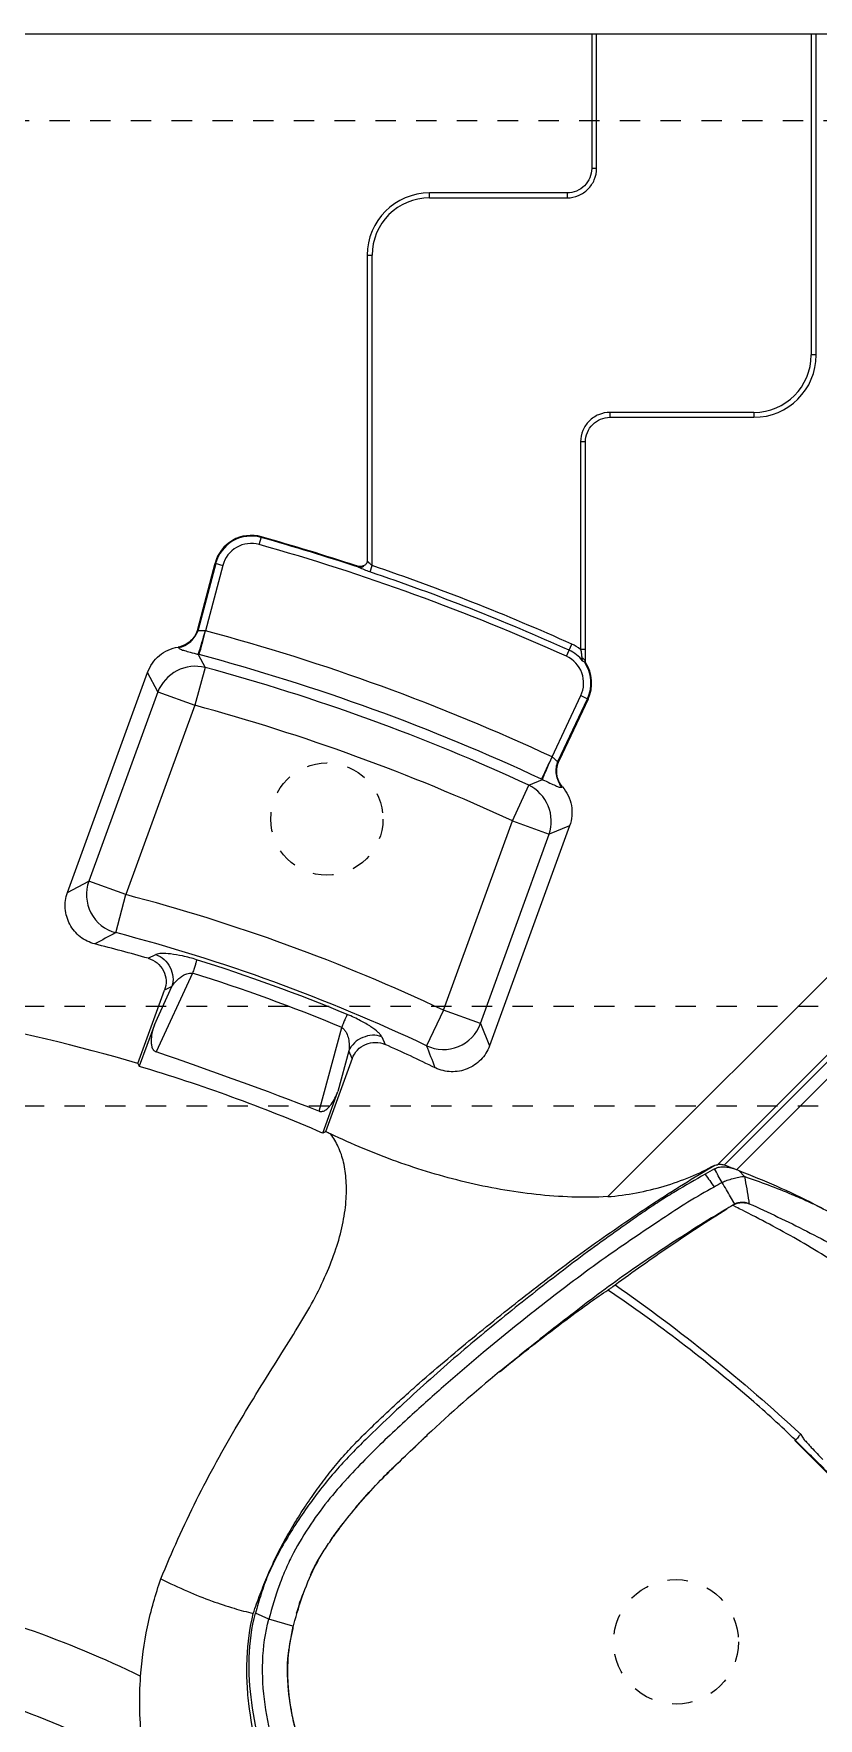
# Model space of a CAD drawing. Header units: millimetres. Extents: x 1540 to 3369, y -3458 to 1222.
# Drawn here: x 2314.2 to 2377.1, y -350.9 to -215.7 of the extents above; entities that cross this region are included whole.
import ezdxf

# ---------------------------------------------------------------- set-up
doc = ezdxf.new("R2010")
doc.units = ezdxf.units.MM
doc.header["$LTSCALE"] = 16.335
doc.linetypes.add('HIDDEN', pattern=[0.2, 0.1, -0.1])
doc.layers.add('21', color=7, linetype='CONTINUOUS')

msp = doc.modelspace()

# ---------------------------------------------------------------- linework, layer by layer
at = {"layer": '21', "color": 7, "linetype": 'Continuous'}
for p, q in [((2134.711, -215.737), (2434.711, -215.737)), ((2358.944, -215.737), (2358.944, -226.539)), ((2359.341, -226.539), (2359.341, -215.737)), ((2376.547, -215.737), (2376.547, -241.508)), ((2376.944, -241.508), (2376.944, -215.737)), ((2359.341, -226.539), (2358.944, -226.539)), ((2345.944, -228.905), (2345.944, -228.508)), ((2356.975, -228.508), (2345.944, -228.508)), ((2345.944, -228.905), (2356.975, -228.905)), ((2356.975, -228.508), (2356.975, -228.905)), ((2340.944, -233.508), (2340.944, -258.026)), ((2340.944, -233.508), (2341.341, -233.508)), ((2341.341, -258.405), (2341.341, -233.508)), ((2376.944, -241.508), (2376.547, -241.508)), ((2360.414, -246.508), (2360.414, -246.112)), ((2371.944, -246.112), (2360.414, -246.112)), ((2360.414, -246.508), (2371.944, -246.508)), ((2371.944, -246.112), (2371.944, -246.508)), ((2358.047, -248.478), (2358.047, -265.128)), ((2358.444, -248.478), (2358.047, -248.478)), ((2358.444, -266.169), (2358.444, -248.478)), ((2332.284, -256.716), (2332.458, -256.095)), ((2327.358, -263.493), (2328.744, -258.22)), ((2328.796, -258.234), (2327.397, -263.556)), ((2329.367, -258.384), (2327.974, -263.641)), ((2328.744, -258.22), (2329.367, -258.384)), ((2341.17, -258.91), (2341.341, -258.405)), ((2360.228, -309.024), (2408.634, -260.617)), ((2327.397, -263.556), (2327.358, -263.493)), ((2356.913, -265.68), (2357.351, -264.708)), ((2325.781, -264.937), (2325.806, -264.981)), ((2327.385, -265.522), (2327.942, -266.567)), ((2358.444, -265.128), (2358.047, -265.128)), ((2316.917, -284.623), (2323.342, -266.971)), ((2324.154, -268.531), (2323.342, -266.971)), ((2327.942, -266.567), (2327.116, -269.608)), ((2408.806, -266.681), (2369.026, -306.46)), ((2324.154, -268.531), (2318.625, -283.722)), ((2324.154, -268.531), (2327.116, -269.608)), ((2355.763, -273.755), (2358.074, -268.833)), ((2358.074, -268.833), (2358.657, -269.108)), ((2408.161, -267.899), (2369.558, -306.492)), ((2327.116, -269.608), (2321.586, -284.8)), ((2356.259, -274.062), (2358.609, -269.085)), ((2358.657, -269.108), (2356.33, -274.038)), ((2370.547, -306.861), (2408.251, -269.157)), ((2356.33, -274.038), (2356.259, -274.062)), ((2353.906, -276.018), (2355.004, -275.575)), ((2352.584, -278.879), (2353.906, -276.018)), ((2356.562, -276.175), (2356.61, -276.158)), ((2347.055, -294.07), (2352.584, -278.879)), ((2357.171, -279.283), (2350.746, -296.936)), ((2352.584, -278.879), (2355.546, -279.956)), ((2357.171, -279.283), (2355.546, -279.956)), ((2350.016, -295.148), (2355.546, -279.956)), ((2316.917, -284.623), (2318.625, -283.722)), ((2321.586, -284.8), (2318.625, -283.722)), ((2320.789, -287.849), (2321.586, -284.8)), ((2323.391, -289.904), (2323.987, -289.605)), ((2326.929, -291.089), (2324.026, -297.409)), ((2322.566, -298.341), (2324.702, -292.472)), ((2323.886, -295.23), (2325.291, -292.171)), ((2325.291, -292.171), (2324.702, -292.472)), ((2347.055, -294.07), (2345.706, -296.918)), ((2350.016, -295.148), (2347.055, -294.07)), ((2323.886, -295.23), (2322.671, -298.567)), ((2337.081, -302.161), (2338.92, -295.453)), ((2350.016, -295.148), (2350.746, -296.936)), ((2342.128, -296.208), (2342.392, -296.82)), ((2339.737, -297.944), (2337.6, -303.814)), ((2339.478, -297.335), (2338.589, -300.583)), ((2339.737, -297.944), (2339.478, -297.335)), ((2337.375, -303.92), (2338.589, -300.583)), ((2370.773, -306.953), (2371.205, -307.42)), ((2370.412, -309.621), (2370.077, -309.042)), ((2371.537, -309.387), (2371.556, -309.499)), ((2370.522, -309.861), (2370.341, -309.77)), ((2370.428, -309.613), (2370.412, -309.621)), ((2370.428, -309.613), (2370.621, -309.544)), ((2371.218, -310.212), (2371.036, -310.12)), ((2371.202, -309.507), (2371.368, -309.531)), ((2371.368, -309.531), (2371.571, -309.588)), ((2371.556, -309.499), (2371.571, -309.588)), ((2375.219, -328.599), (2375.27, -328.547)), ((2375.223, -328.595), (2382.145, -335.525)), ((2375.27, -328.547), (2382.196, -335.474)), ((2333.065, -342.907), (2331.981, -342.437)), ((2334.974, -343.489), (2333.065, -342.907))]:
    msp.add_line(p, q, dxfattribs=at)
at = {"layer": '21', "color": 8, "linetype": 'HIDDEN'}
for p, q in [((2434.711, -222.737), (2134.711, -222.737)), ((2084.711, -293.737), (2413.211, -293.737)), ((2084.711, -301.737), (2413.211, -301.737)), ((2370.341, -309.77), (2370.241, -309.72)), ((2370.412, -309.621), (2370.709, -309.526)), ((2370.412, -309.621), (2370.412, -309.621)), ((2334.974, -343.489), (2334.647, -345.337)), ((2334.616, -345.66), (2334.598, -345.894)), ((2334.563, -346.621), (2334.558, -346.871)), ((2334.583, -346.132), (2334.571, -346.375))]:
    msp.add_line(p, q, dxfattribs=at)
for points in [[(2370.791, -309.51), (2370.803, -309.509), (2370.799, -309.509), (2370.743, -309.517), (2370.671, -309.53), (2370.594, -309.549), (2370.526, -309.57), (2370.467, -309.593), (2370.417, -309.618)], [(2370.709, -309.526), (2370.736, -309.52), (2370.775, -309.513)], [(2377.565, -310.027), (2377.435, -309.964), (2376.859, -309.672)], [(2334.58, -347.755), (2334.566, -347.31), (2334.565, -346.759), (2334.584, -346.209), (2334.61, -345.827)], [(2334.647, -345.337), (2334.637, -345.434), (2334.61, -345.827)], [(2334.558, -346.871), (2334.558, -347.125), (2334.56, -347.384), (2334.567, -347.648), (2334.578, -347.917)], [(2334.58, -347.755), (2334.594, -348.192), (2334.597, -348.236)], [(2334.873, -350.241), (2334.865, -350.196), (2334.818, -349.937), (2334.768, -349.629), (2334.719, -349.291), (2334.674, -348.931), (2334.635, -348.558), (2334.603, -348.168)]]:
    msp.add_lwpolyline(points, dxfattribs=at)
at = {"layer": '21', "color": 7, "linetype": 'Continuous'}
msp.add_lwpolyline([(2370.621, -309.544), (2370.825, -309.509), (2371.028, -309.498), (2371.202, -309.507)], dxfattribs=at)
at = {"layer": '21', "color": 8, "linetype": 'HIDDEN'}
for centre, radius in [((2337.711, -278.737), 4.5), ((2365.711, -344.737), 5)]:
    msp.add_circle(centre, radius, dxfattribs=at)
at = {"layer": '21', "color": 7, "linetype": 'Continuous'}
for centre, radius, start, end in [((2345.944, -233.508), 5, 90, 180), ((2345.944, -233.508), 4.603, 90, 180), ((2371.944, -241.508), 5, 270, 0), ((2371.944, -241.508), 4.603, 270, 0), ((2331.645, -258.983), 3, 74.27972, 165.272), ((2331.645, -258.983), 2.946, 74.27972, 165.272), ((2331.645, -258.983), 2.355, 74.27972, 165.272), ((2284.709, -425.736), 175.588, 65.71921, 74.27972), ((2284.709, -425.736), 176.179, 71.60142, 74.27972), ((2284.709, -425.736), 176.233, 71.68428, 74.27972), ((2284.709, -425.736), 176.121, 65.71921, 71.30209), ((2284.709, -425.736), 176.655, 65.71921, 71.30209), ((2284.709, -425.736), 167.77, 64.94326, 75.05566), ((2355.944, -267.827), 3.422, 52.07784, 65.71921), ((2331.542, -250.32), 15.76, 254.70824, 255.05195), ((2284.709, -425.736), 165.8, 64.94704, 75.05189), ((2355.944, -267.827), 2.355, 334.72692, 65.71921), ((2355.944, -267.827), 2.889, 38.02622, 65.71921), ((2355.944, -267.827), 2.946, 334.72692, 35.08224), ((2354.28, -265.53), 4.202, 351.2057, 352.29917), ((2355.944, -267.827), 3, 334.72692, 33.55731), ((2284.709, -425.736), 164.936, 65.19454, 74.80438), ((2284.709, -425.736), 161.784, 65.19454, 74.80438), ((2361.592, -261.257), 15.76, 244.94698, 245.29087), ((2321.586, -284.8), 3.151, 160, 255.33691), ((2284.709, -425.736), 145.681, 64.66189, 75.33691), ((2496.455, -614.248), 370.669, 118.28892, 118.58389), ((2284.709, -425.736), 141.233, 74.10459, 75.90218), ((2284.709, -425.736), 142.53, 64.66189, 75.33691), ((2284.411, -426.557), 143.108, 67.42516, 72.57416), ((2284.088, -427.446), 142.929, 67.44135, 72.55799), ((2284.698, -425.751), 132.913, 73.44719, 86.54346), ((2347.055, -294.07), 3.151, 244.66189, 340), ((2284.709, -425.736), 141.233, 64.09659, 65.89415), ((2001.341, -434.031), 370.658, 21.4155, 21.71048), ((2284.698, -425.751), 132.726, 66.61743, 73.37579), ((2195.131, -671.787), 395.945, 68.99145, 71.00185), ((2284.698, -425.751), 132.914, 66.35279, 66.54604), ((2368.343, -302.187), 4.328, 276.31514, 279.08655), ((2339.452, -387.643), 86.556, 69.11025, 69.64587), ((2413.872, -384.852), 88.886, 120.01493, 120.49131), ((2368.148, -313.13), 6.712, 69.05365, 71.16143), ((2368.257, -312.782), 6.348, 66.65404, 68.85099), ((2415.034, -386.722), 89.082, 120.05987, 120.53938), ((2305.396, -439.758), 145.309, 63.14534, 63.37215), ((2370.966, -310.952), 1.451, 101.19151, 103.75521), ((2371.047, -311.396), 1.902, 87.88296, 96.3386), ((2371.051, -311.332), 1.837, 85.53007, 87.93625), ((2370.972, -311.422), 1.932, 78.18453, 83.95098), ((2444.425, -434.523), 145.089, 129.80181, 132.85779), ((2347.508, -346.918), 12.944, 165.40418, 174.31971)]:
    msp.add_arc(centre, radius, start, end, dxfattribs=at)
at = {"layer": '21', "color": 8, "linetype": 'HIDDEN'}
for centre, radius, start, end in [((2356.471, -353.027), 47.895, 64.47177, 65.56604), ((2371.063, -311.12), 1.633, 99.84679, 102.54243), ((2284.767, -425.755), 132.755, 42.81787, 47.04639), ((2352.49, -347.053), 17.932, 183.78233, 188.64972), ((2353.858, -346.857), 19.314, 188.61455, 189.79645), ((2354.304, -346.781), 19.767, 189.79304, 190.09201)]:
    msp.add_arc(centre, radius, start, end, dxfattribs=at)
at = {"layer": '21', "color": 7, "linetype": 'Continuous'}
for points, knots in [([(2358.944, -226.539), (2358.943, -226.795), (2358.841, -227.313), (2358.4, -227.964), (2357.749, -228.406), (2357.231, -228.507), (2356.975, -228.508)], [0, 0, 0, 0, 0.2500543, 0.5000031, 0.7499496, 1, 1, 1, 1]), ([(2356.975, -228.905), (2357.287, -228.901), (2357.908, -228.776), (2358.683, -228.247), (2359.212, -227.472), (2359.337, -226.851), (2359.341, -226.539)], [0, 0, 0, 0, 0.2542046, 0.5000027, 0.7458302, 1, 1, 1, 1]), ([(2360.414, -246.112), (2360.102, -246.116), (2359.481, -246.24), (2358.706, -246.77), (2358.177, -247.545), (2358.052, -248.166), (2358.047, -248.478)], [0, 0, 0, 0, 0.2542046, 0.5000026, 0.7458302, 1, 1, 1, 1]), ([(2358.444, -248.478), (2358.446, -248.222), (2358.547, -247.704), (2358.989, -247.053), (2359.64, -246.611), (2360.158, -246.51), (2360.414, -246.508)], [0, 0, 0, 0, 0.2500543, 0.5000031, 0.7499496, 1, 1, 1, 1]), ([(2340.944, -258.026), (2340.944, -258.103), (2340.902, -258.265), (2340.768, -258.359), (2340.699, -258.395)], [0, 0, 0, 0, 0.4989099, 1, 1, 1, 1]), ([(2341.341, -258.405), (2341.302, -258.377), (2341.208, -258.306), (2341.081, -258.173), (2340.987, -258.075), (2340.944, -258.026)], [0, 0, 0, 0, 0.2610239, 0.6426383, 1, 1, 1, 1]), ([(2340.699, -258.395), (2340.606, -258.44), (2340.4, -258.494), (2340.19, -258.464), (2340.091, -258.432)], [0, 0, 0, 0, 0.4998826, 1, 1, 1, 1]), ([(2340.316, -258.563), (2340.294, -258.552), (2340.218, -258.511), (2340.142, -258.467), (2340.091, -258.432)], [0, 0, 0, 0, 0.2813422, 1, 1, 1, 1]), ([(2340.316, -258.563), (2340.347, -258.567), (2340.491, -258.563), (2340.621, -258.474), (2340.699, -258.395)], [0, 0, 0, 0, 0.2168415, 1, 1, 1, 1]), ([(2341.17, -258.91), (2341.022, -258.859), (2340.735, -258.749), (2340.455, -258.621), (2340.316, -258.563)], [0, 0, 0, 0, 0.5092389, 1, 1, 1, 1]), ([(2327.358, -263.493), (2327.263, -263.852), (2326.862, -264.534), (2326.148, -264.876), (2325.781, -264.937)], [0, 0, 0, 0, 0.500111, 1, 1, 1, 1]), ([(2325.806, -264.981), (2326.17, -264.914), (2326.866, -264.562), (2327.293, -263.909), (2327.397, -263.556)], [0, 0, 0, 0, 0.5013571, 1, 1, 1, 1]), ([(2327.385, -265.523), (2327.399, -265.495), (2327.428, -265.418), (2327.505, -265.197), (2327.624, -264.813), (2327.79, -264.263), (2327.91, -263.856), (2327.974, -263.641)], [0, 0, 0, 0, 0.0473774, 0.1252365, 0.355559, 0.6581614, 1, 1, 1, 1]), ([(2327.974, -263.641), (2327.902, -263.625), (2327.766, -263.619), (2327.608, -263.638), (2327.505, -263.645), (2327.448, -263.64), (2327.4, -263.61), (2327.397, -263.574), (2327.397, -263.556)], [0, 0, 0, 0, 0.3524602, 0.6405958, 0.7549809, 0.8442464, 0.9147333, 1, 1, 1, 1]), ([(2327.477, -265.547), (2327.497, -265.47), (2327.666, -264.836), (2327.838, -264.202), (2327.974, -263.641)], [0, 0, 0, 0, 0.1206006, 1, 1, 1, 1]), ([(2323.342, -266.971), (2323.53, -266.455), (2324.185, -265.503), (2325.24, -265.025), (2325.781, -264.937)], [0, 0, 0, 0, 0.5000962, 1, 1, 1, 1]), ([(2325.806, -264.981), (2325.844, -265.041), (2326.007, -265.142), (2326.333, -265.237), (2326.809, -265.36), (2327.176, -265.461), (2327.385, -265.523)], [0, 0, 0, 0, 0.1257363, 0.3226209, 0.6103205, 1, 1, 1, 1]), ([(2358.047, -265.128), (2358.086, -265.241), (2358.128, -265.47), (2358.143, -265.7), (2358.165, -265.81)], [0, 0, 0, 0, 0.5162962, 1, 1, 1, 1]), ([(2358.444, -266.093), (2358.431, -266.034), (2358.347, -265.917), (2358.233, -265.841), (2358.165, -265.81)], [0, 0, 0, 0, 0.4483843, 1, 1, 1, 1]), ([(2358.22, -266.048), (2358.217, -266.03), (2358.202, -265.95), (2358.183, -265.87), (2358.165, -265.81)], [0, 0, 0, 0, 0.2285932, 1, 1, 1, 1]), ([(2358.22, -266.048), (2358.233, -266.054), (2358.281, -266.079), (2358.324, -266.111), (2358.356, -266.135)], [0, 0, 0, 0, 0.2697819, 1, 1, 1, 1]), ([(2358.355, -266.134), (2358.364, -266.142), (2358.385, -266.16), (2358.416, -266.178), (2358.433, -266.173)], [0, 0, 0, 0, 0.39895, 1, 1, 1, 1]), ([(2355.763, -273.755), (2355.661, -273.959), (2355.373, -274.55), (2355.1, -275.147), (2354.919, -275.535)], [0, 0, 0, 0, 0.3472564, 1, 1, 1, 1]), ([(2355.004, -275.576), (2355.011, -275.545), (2355.038, -275.467), (2355.121, -275.249), (2355.277, -274.878), (2355.504, -274.35), (2355.673, -273.961), (2355.763, -273.755)], [0, 0, 0, 0, 0.0473786, 0.1252378, 0.3555592, 0.6581608, 1, 1, 1, 1]), ([(2356.259, -274.062), (2356.248, -274.076), (2356.222, -274.102), (2356.166, -274.095), (2356.118, -274.061), (2356.044, -273.99), (2355.936, -273.873), (2355.828, -273.79), (2355.763, -273.755)], [0, 0, 0, 0, 0.0861049, 0.1566612, 0.2456524, 0.3595957, 0.6473461, 1, 1, 1, 1]), ([(2356.562, -276.175), (2356.326, -275.89), (2356.011, -275.175), (2356.112, -274.399), (2356.259, -274.062)], [0, 0, 0, 0, 0.5013743, 1, 1, 1, 1]), ([(2356.61, -276.158), (2356.367, -275.876), (2356.04, -275.154), (2356.171, -274.374), (2356.33, -274.038)], [0, 0, 0, 0, 0.4998977, 1, 1, 1, 1]), ([(2355.004, -275.576), (2355.204, -275.663), (2355.549, -275.821), (2355.993, -276.033), (2356.304, -276.169), (2356.495, -276.197), (2356.562, -276.175)], [0, 0, 0, 0, 0.3892809, 0.6771401, 0.8737229, 1, 1, 1, 1]), ([(2356.61, -276.158), (2356.967, -276.574), (2357.468, -277.618), (2357.358, -278.768), (2357.171, -279.283)], [0, 0, 0, 0, 0.4999259, 1, 1, 1, 1]), ([(2319.111, -288.757), (2318.689, -288.646), (2317.876, -288.255), (2317.026, -287.214), (2316.636, -285.927), (2316.77, -285.033), (2316.917, -284.623)], [0, 0, 0, 0, 0.2500204, 0.5000081, 0.7499944, 1, 1, 1, 1]), ([(2323.391, -289.904), (2323.647, -289.982), (2324.139, -290.232), (2324.649, -290.88), (2324.875, -291.673), (2324.789, -292.219), (2324.702, -292.472)], [0, 0, 0, 0, 0.2501452, 0.4999997, 0.7498543, 1, 1, 1, 1]), ([(2327.268, -290.017), (2326.9, -289.901), (2326.209, -289.718), (2325.26, -289.55), (2324.535, -289.495), (2324.128, -289.546), (2323.987, -289.605)], [0, 0, 0, 0, 0.3463445, 0.6408713, 0.8622854, 1, 1, 1, 1]), ([(2323.987, -289.605), (2324.476, -289.764), (2325.31, -290.547), (2325.452, -291.682), (2325.291, -292.171)], [0, 0, 0, 0, 0.499998, 1, 1, 1, 1]), ([(2327.268, -290.017), (2327.253, -290.062), (2327.229, -290.19), (2327.171, -290.424), (2327.076, -290.739), (2326.985, -290.967), (2326.929, -291.089)], [0, 0, 0, 0, 0.1254117, 0.3460583, 0.6434224, 1, 1, 1, 1]), ([(2325.291, -292.171), (2325.375, -292.036), (2325.55, -291.808), (2325.842, -291.521), (2326.144, -291.296), (2326.504, -291.121), (2326.782, -291.081), (2326.929, -291.089)], [0, 0, 0, 0, 0.2337025, 0.418267, 0.5985094, 0.783896, 1, 1, 1, 1]), ([(2339.349, -294.415), (2339.331, -294.458), (2339.268, -294.573), (2339.161, -294.79), (2339.032, -295.091), (2338.955, -295.324), (2338.92, -295.453)], [0, 0, 0, 0, 0.1263622, 0.3471842, 0.6438779, 1, 1, 1, 1]), ([(2342.128, -296.208), (2342.096, -296.148), (2342.002, -296.02), (2341.719, -295.735), (2341.19, -295.344), (2340.362, -294.863), (2339.712, -294.564), (2339.349, -294.415)], [0, 0, 0, 0, 0.0610657, 0.1415777, 0.3594631, 0.6480598, 1, 1, 1, 1]), ([(2323.886, -295.23), (2323.818, -295.415), (2323.704, -295.792), (2323.622, -296.279), (2323.617, -296.673), (2323.659, -296.967), (2323.766, -297.247), (2323.933, -297.38), (2324.026, -297.409)], [0, 0, 0, 0, 0.2500899, 0.5000658, 0.6251692, 0.7502266, 0.8753129, 1, 1, 1, 1]), ([(2338.92, -295.453), (2339.001, -295.515), (2339.14, -295.65), (2339.328, -295.955), (2339.46, -296.36), (2339.515, -296.849), (2339.502, -297.178), (2339.478, -297.335)], [0, 0, 0, 0, 0.149848, 0.2809727, 0.5213574, 0.7663587, 1, 1, 1, 1]), ([(2342.128, -296.208), (2341.888, -296.111), (2341.35, -296.028), (2340.57, -296.224), (2339.888, -296.65), (2339.575, -297.095), (2339.478, -297.335)], [0, 0, 0, 0, 0.2469026, 0.4999993, 0.7530965, 1, 1, 1, 1]), ([(2339.737, -297.944), (2339.833, -297.695), (2340.118, -297.221), (2340.801, -296.759), (2341.608, -296.59), (2342.146, -296.715), (2342.392, -296.82)], [0, 0, 0, 0, 0.2501448, 0.4999992, 0.749854, 1, 1, 1, 1]), ([(2350.746, -296.936), (2350.594, -297.345), (2350.123, -298.115), (2348.997, -298.85), (2347.677, -299.102), (2346.802, -298.879), (2346.408, -298.693)], [0, 0, 0, 0, 0.2499813, 0.4999485, 0.749954, 1, 1, 1, 1]), ([(2337.081, -302.161), (2337.171, -302.2), (2337.384, -302.205), (2337.647, -302.059), (2337.867, -301.861), (2338.116, -301.555), (2338.368, -301.13), (2338.522, -300.767), (2338.589, -300.583)], [0, 0, 0, 0, 0.1247112, 0.2497775, 0.3748407, 0.4999394, 0.7499105, 1, 1, 1, 1]), ([(2324.405, -339.693), (2325.275, -337.541), (2327.166, -333.316), (2330.45, -327.405), (2333.276, -322.859), (2335.353, -319.582), (2336.635, -317.409), (2337.661, -315.313), (2338.449, -313.285), (2338.997, -311.332), (2339.274, -309.481), (2339.301, -307.794), (2339.108, -306.311), (2338.683, -305.046), (2338.251, -304.32), (2338.01, -303.997)], [0, 0, 0, 0, 0.1759261, 0.3503389, 0.5120567, 0.5815062, 0.6443721, 0.7032161, 0.7581567, 0.8090486, 0.8566329, 0.8995474, 0.9365648, 0.9694357, 1, 1, 1, 1]), ([(2337.6, -303.814), (2337.562, -303.831), (2337.489, -303.873), (2337.411, -303.901), (2337.375, -303.92)], [0, 0, 0, 0, 0.5100017, 1, 1, 1, 1]), ([(2360.228, -309.024), (2359.271, -309.088), (2357.351, -309.09), (2354.481, -308.882), (2351.633, -308.472), (2347.879, -307.688), (2343.281, -306.305), (2339.741, -304.818), (2338.01, -303.997)], [0, 0, 0, 0, 0.1250216, 0.2500433, 0.3750649, 0.5000864, 0.7500341, 1, 1, 1, 1]), ([(2332.973, -339.39), (2333.228, -338.792), (2333.753, -337.651), (2334.623, -336.04), (2335.526, -334.557), (2336.451, -333.163), (2337.405, -331.841), (2338.391, -330.578), (2339.433, -329.378), (2340.538, -328.245), (2341.672, -327.15), (2342.811, -326.074), (2343.953, -325.021), (2345.474, -323.662), (2347.379, -322.031), (2349.66, -320.138), (2351.94, -318.29), (2354.247, -316.468), (2356.584, -314.674), (2358.958, -312.935), (2361.367, -311.251), (2364.62, -309.048), (2367.13, -307.492), (2368.82, -306.489)], [0, 0, 0, 0, 0.0396028, 0.0763644, 0.1113461, 0.1451787, 0.178169, 0.2105384, 0.2426652, 0.2747752, 0.3068165, 0.3386073, 0.3701136, 0.4013268, 0.4627535, 0.5226687, 0.5816721, 0.6413564, 0.7015815, 0.7609189, 0.8204172, 0.8804267, 1, 1, 1, 1]), ([(2360.228, -309.024), (2361.002, -308.972), (2362.528, -308.752), (2364.747, -308.22), (2366.855, -307.478), (2368.181, -306.837), (2368.819, -306.488)], [0, 0, 0, 0, 0.2581536, 0.5113287, 0.7581394, 1, 1, 1, 1]), ([(2368.784, -306.802), (2368.883, -306.742), (2369.111, -306.65), (2369.491, -306.615), (2369.899, -306.659), (2370.175, -306.731), (2370.315, -306.777)], [0, 0, 0, 0, 0.2215774, 0.4593846, 0.7187007, 1, 1, 1, 1]), ([(2369.558, -306.492), (2369.512, -306.479), (2369.338, -306.439), (2369.155, -306.439), (2369.027, -306.461)], [0, 0, 0, 0, 0.2711893, 1, 1, 1, 1]), ([(2368.042, -307.218), (2367.252, -307.684), (2366.055, -308.357), (2364.496, -309.315), (2363.357, -310.076), (2362.234, -310.86), (2360.738, -311.915), (2358.872, -313.25), (2356.664, -314.916), (2353.711, -317.191), (2350.788, -319.552), (2347.888, -321.99), (2345.719, -323.898), (2343.547, -325.89), (2341.728, -327.619), (2340.252, -329.068), (2338.711, -330.641), (2337.236, -332.401), (2335.83, -334.329), (2334.8, -335.92), (2333.825, -337.606), (2333.242, -338.785), (2332.982, -339.395)], [0, 0, 0, 0, 0.0571502, 0.0855903, 0.1140283, 0.1424956, 0.1709959, 0.2281196, 0.2855165, 0.3433446, 0.4604403, 0.5196587, 0.5794965, 0.6404546, 0.7033743, 0.7358894, 0.7693993, 0.8406093, 0.8786912, 0.9181413, 0.9586778, 1, 1, 1, 1]), ([(2369.41, -307.886), (2369.533, -307.815), (2369.822, -307.701), (2370.27, -307.564), (2370.729, -307.472), (2371.056, -307.369), (2371.205, -307.42)], [0, 0, 0, 0, 0.2298306, 0.4965408, 0.7468053, 1, 1, 1, 1]), ([(2376.859, -309.671), (2375.84, -309.142), (2373.828, -308.194), (2371.773, -307.345), (2370.772, -306.955)], [0, 0, 0, 0, 0.516434, 1, 1, 1, 1]), ([(2376.283, -309.422), (2375.866, -309.232), (2374.198, -308.502), (2372.493, -307.86), (2371.205, -307.42)], [0, 0, 0, 0, 0.2518614, 1, 1, 1, 1]), ([(2368.771, -308.258), (2368.053, -308.635), (2366.641, -309.459), (2363.742, -311.376), (2359.785, -314.032), (2355.027, -317.64), (2351.808, -320.223), (2350.251, -321.521)], [0, 0, 0, 0, 0.106593, 0.2148778, 0.4571705, 0.7332841, 1, 1, 1, 1]), ([(2369.775, -310.007), (2368.149, -310.968), (2364.951, -312.991), (2361.066, -315.636), (2358.095, -317.891), (2355.172, -320.152), (2352.996, -321.886), (2351.564, -323.075)], [0, 0, 0, 0, 0.2525151, 0.5058084, 0.6280969, 0.7511099, 1, 1, 1, 1]), ([(2360.829, -316.092), (2361.535, -315.566), (2362.987, -314.522), (2365.953, -312.469), (2368.227, -310.963), (2369.775, -310.007)], [0, 0, 0, 0, 0.2441505, 0.4957428, 1, 1, 1, 1]), ([(2370.621, -309.543), (2370.603, -309.548), (2370.536, -309.566), (2370.471, -309.589), (2370.428, -309.613)], [0, 0, 0, 0, 0.2770752, 1, 1, 1, 1]), ([(2400.228, -339.242), (2399.457, -337.733), (2397.842, -334.709), (2395.084, -330.304), (2391.932, -326.062), (2388.372, -322.08), (2384.394, -318.514), (2380.156, -315.354), (2375.754, -312.59), (2372.728, -310.98), (2371.218, -310.212)], [0, 0, 0, 0, 0.1214976, 0.2456335, 0.3721447, 0.4999801, 0.6278253, 0.7543794, 0.878546, 1, 1, 1, 1]), ([(2371.571, -309.588), (2371.553, -309.579), (2371.474, -309.547), (2371.391, -309.527), (2371.328, -309.516)], [0, 0, 0, 0, 0.2375308, 1, 1, 1, 1]), ([(2371.571, -309.588), (2372.343, -309.938), (2373.889, -310.655), (2376.199, -311.784), (2378.5, -313.007), (2381.535, -314.835), (2385.187, -317.47), (2389.196, -321.15), (2392.123, -324.623), (2394.245, -327.537), (2395.732, -329.759), (2397.125, -332.014), (2398.423, -334.296), (2399.662, -336.587), (2400.464, -338.119), (2400.858, -338.885)], [0, 0, 0, 0, 0.0598631, 0.1203669, 0.1816613, 0.2438701, 0.3705524, 0.499055, 0.6272285, 0.6906872, 0.7536403, 0.8160391, 0.8778383, 0.9391288, 1, 1, 1, 1]), ([(2384.582, -314.552), (2383.201, -313.508), (2380.685, -311.777), (2378.028, -310.276), (2376.859, -309.671)], [0, 0, 0, 0, 0.5681812, 1, 1, 1, 1]), ([(2360.25, -316.515), (2360.321, -316.47), (2360.511, -316.326), (2360.704, -316.185), (2360.829, -316.092)], [0, 0, 0, 0, 0.3507607, 1, 1, 1, 1]), ([(2360.829, -316.092), (2363.443, -317.922), (2368.547, -321.762), (2373.388, -325.93), (2375.729, -328.1)], [0, 0, 0, 0, 0.4999857, 1, 1, 1, 1]), ([(2351.564, -323.075), (2352.502, -322.303), (2354.257, -320.903), (2356.691, -319.044), (2358.635, -317.612), (2359.772, -316.821), (2360.25, -316.515)], [0, 0, 0, 0, 0.3347176, 0.618484, 0.8438551, 1, 1, 1, 1]), ([(2375.274, -328.543), (2374.119, -327.431), (2369.373, -323.104), (2364.225, -319.235), (2360.25, -316.515)], [0, 0, 0, 0, 0.2497926, 1, 1, 1, 1]), ([(2350.251, -321.521), (2349.236, -322.367), (2347.262, -324.062), (2345.331, -325.805), (2344.384, -326.666)], [0, 0, 0, 0, 0.5080011, 1, 1, 1, 1]), ([(2344.384, -326.666), (2343.845, -327.157), (2342.755, -328.154), (2341.145, -329.728), (2339.525, -331.404), (2337.899, -333.237), (2336.367, -335.307), (2335.214, -337.209), (2334.416, -338.852), (2333.718, -340.608), (2333.31, -341.98), (2333.065, -342.907)], [0, 0, 0, 0, 0.108738, 0.2201758, 0.3353758, 0.4562219, 0.5850787, 0.7186127, 0.7870462, 0.8571445, 1, 1, 1, 1]), ([(2334.981, -343.656), (2335.198, -342.808), (2335.683, -341.14), (2336.499, -339.133), (2337.327, -337.646), (2338.014, -336.598), (2338.742, -335.599), (2339.731, -334.329), (2341, -332.829), (2342.59, -331.174), (2344.192, -329.656), (2345.229, -328.653), (2345.746, -328.173)], [0, 0, 0, 0, 0.1369945, 0.2714638, 0.3376081, 0.4029308, 0.4673789, 0.5308673, 0.654746, 0.7744156, 0.8896791, 1, 1, 1, 1]), ([(2375.729, -328.1), (2375.661, -328.131), (2375.549, -328.222), (2375.451, -328.38), (2375.359, -328.484), (2375.3, -328.532), (2375.274, -328.543)], [0, 0, 0, 0, 0.3508382, 0.6478719, 0.8689214, 1, 1, 1, 1]), ([(2375.729, -328.1), (2375.769, -328.202), (2375.879, -328.398), (2376.101, -328.646), (2376.33, -328.887), (2376.478, -329.053), (2376.553, -329.135)], [0, 0, 0, 0, 0.2486096, 0.499024, 0.7494967, 1, 1, 1, 1]), ([(2246.613, -347.51), (2252.536, -344.621), (2265.017, -340.188), (2284.699, -337.955), (2304.364, -340.215), (2316.857, -344.61), (2322.778, -347.484)], [0, 0, 0, 0, 0.2512931, 0.4999856, 0.7490223, 1, 1, 1, 1]), ([(2322.778, -347.484), (2322.869, -346.156), (2323.149, -344.158), (2323.787, -341.575), (2324.186, -340.306), (2324.406, -339.693)], [0, 0, 0, 0, 0.5003602, 0.7552298, 1, 1, 1, 1]), ([(2324.405, -339.693), (2325.109, -340.03), (2326.453, -340.677), (2328.42, -341.452), (2330.185, -342.034), (2331.294, -342.336), (2331.807, -342.46)], [0, 0, 0, 0, 0.2957973, 0.5649566, 0.7999454, 1, 1, 1, 1]), ([(2331.807, -342.46), (2331.985, -341.94), (2332.349, -340.907), (2332.768, -339.896), (2332.982, -339.395)], [0, 0, 0, 0, 0.5023141, 1, 1, 1, 1]), ([(2332.982, -339.395), (2332.774, -339.884), (2332.436, -340.898), (2332.113, -341.917), (2331.981, -342.437)], [0, 0, 0, 0, 0.4976935, 1, 1, 1, 1]), ([(2341.535, -368.913), (2341.102, -368.479), (2340.262, -367.583), (2338.702, -365.688), (2337.248, -363.707), (2335.951, -361.624), (2334.724, -359.499), (2333.325, -356.769), (2332.049, -353.311), (2331.484, -350.295), (2331.289, -347.863), (2331.299, -345.441), (2331.532, -343.632), (2331.807, -342.46)], [0, 0, 0, 0, 0.0627784, 0.1255599, 0.2510856, 0.3138583, 0.3766252, 0.50209, 0.6273841, 0.7523679, 0.8146971, 0.876822, 1, 1, 1, 1]), ([(2368.007, -378.468), (2366.847, -378.764), (2364.441, -379.08), (2360.811, -378.885), (2357.235, -378.134), (2353.787, -376.9), (2350.5, -375.284), (2347.363, -373.392), (2344.386, -371.253), (2341.645, -368.815), (2339.214, -366.068), (2337.08, -363.087), (2335.192, -359.948), (2333.054, -355.568), (2331.335, -349.722), (2331.388, -344.757), (2331.981, -342.437)], [0, 0, 0, 0, 0.0616191, 0.1238635, 0.1864252, 0.2491416, 0.3119282, 0.3747459, 0.4375796, 0.5004146, 0.5632475, 0.6260837, 0.6889022, 0.7516877, 0.8766924, 1, 1, 1, 1]), ([(2367.543, -377.381), (2365.326, -377.944), (2361.768, -377.987), (2357.831, -377.128), (2355.621, -376.402), (2353.463, -375.527), (2350.861, -374.211), (2346.882, -371.79), (2343.18, -368.902), (2340.074, -365.417), (2338.025, -362.579), (2336.227, -359.579), (2334.642, -356.463), (2333.431, -353.182), (2332.672, -349.776), (2332.447, -346.308), (2332.772, -344.011), (2333.065, -342.907)], [0, 0, 0, 0, 0.1232726, 0.1858358, 0.2171883, 0.2485518, 0.3113395, 0.3741306, 0.4996358, 0.5624727, 0.6252881, 0.6881018, 0.7508814, 0.813563, 0.876152, 0.9383999, 1, 1, 1, 1]), ([(2367.958, -378.648), (2369.333, -378.328), (2371.948, -377.326), (2375.457, -375.293), (2378.554, -373.082), (2381.27, -370.829), (2383.64, -368.54), (2385.769, -366.227), (2387.751, -363.902), (2389.683, -361.6), (2391.57, -359.302), (2393.401, -356.991), (2395.182, -354.671), (2396.918, -352.345), (2398.592, -349.994), (2400.23, -347.632), (2401.816, -345.239), (2402.807, -343.604), (2403.291, -342.779)], [0, 0, 0, 0, 0.0825602, 0.1622086, 0.2367276, 0.3048508, 0.3683739, 0.4292497, 0.4885726, 0.5470189, 0.6049697, 0.6624556, 0.7194428, 0.775975, 0.8321807, 0.8882132, 0.9440523, 1, 1, 1, 1]), ([(2368.007, -378.468), (2369.369, -378.121), (2371.359, -377.424), (2373.811, -376.144), (2376.028, -374.744), (2378.496, -372.868), (2381.107, -370.526), (2383.412, -368.196), (2385.524, -365.89), (2387.536, -363.609), (2389.502, -361.355), (2391.413, -359.095), (2393.876, -356.076), (2396.28, -353.045), (2398.538, -349.934), (2400.169, -347.578), (2401.714, -345.164), (2402.649, -343.497), (2403.113, -342.66)], [0, 0, 0, 0, 0.0825869, 0.1229098, 0.1622419, 0.2364982, 0.3046441, 0.3680757, 0.4289121, 0.4882563, 0.5466991, 0.6045959, 0.6620706, 0.7755244, 0.8317219, 0.8877994, 0.9437995, 1, 1, 1, 1]), ([(2334.974, -343.489), (2334.976, -343.486), (2334.986, -343.473), (2334.984, -343.516), (2334.981, -343.548), (2334.975, -343.6), (2334.973, -343.637), (2334.971, -343.652), (2334.975, -343.669), (2334.98, -343.66), (2334.981, -343.656)], [0, 0, 0, 0, 0.0618251, 0.1378584, 0.3926954, 0.6973993, 0.8253614, 0.9143943, 0.9504115, 1, 1, 1, 1]), ([(2323.186, -354.778), (2320.221, -353.177), (2314.121, -350.346), (2304.537, -347.293), (2294.695, -345.435), (2284.711, -344.794), (2274.727, -345.407), (2264.882, -347.265), (2255.296, -350.358), (2249.182, -353.197), (2246.207, -354.796)], [0, 0, 0, 0, 0.1260638, 0.2507964, 0.3753596, 0.4998151, 0.6241182, 0.7485681, 0.8736218, 1, 1, 1, 1]), ([(2334.873, -350.241), (2334.801, -349.861), (2334.557, -348.341), (2334.513, -346.784), (2334.627, -345.637)], [0, 0, 0, 0, 0.2512577, 1, 1, 1, 1]), ([(2323.186, -354.778), (2323.073, -354.179), (2322.705, -351.767), (2322.652, -349.309), (2322.778, -347.484)], [0, 0, 0, 0, 0.2496241, 1, 1, 1, 1]), ([(2336.517, -355.613), (2336.161, -354.744), (2335.522, -352.979), (2335.048, -351.16), (2334.873, -350.241)], [0, 0, 0, 0, 0.5006219, 1, 1, 1, 1])]:
    msp.add_open_spline(points, degree=3, knots=knots, dxfattribs=at)
for points in [[(2327.942, -266.567), (2327.204, -266.389), (2325.548, -266.584), (2324.433, -267.825), (2324.154, -268.531)], [(2355.546, -279.956), (2355.785, -279.237), (2355.729, -277.57), (2354.586, -276.355), (2353.906, -276.018)], [(2322.566, -298.341), (2322.603, -298.415), (2322.638, -298.491), (2322.671, -298.567)], [(2368.784, -306.802), (2368.537, -306.941), (2368.286, -307.074), (2368.042, -307.218)], [(2368.042, -307.218), (2368.284, -307.565), (2368.522, -307.916), (2368.771, -308.258)], [(2369.409, -307.886), (2369.201, -307.525), (2368.993, -307.163), (2368.784, -306.802)], [(2370.077, -309.042), (2369.855, -308.657), (2369.632, -308.272), (2369.409, -307.886)], [(2371.205, -307.42), (2371.316, -308.075), (2371.427, -308.731), (2371.537, -309.387)], [(2370.837, -309.506), (2370.786, -309.511), (2370.735, -309.519), (2370.684, -309.529)], [(2371.328, -309.516), (2371.284, -309.509), (2371.239, -309.503), (2371.195, -309.5)], [(2376.553, -329.135), (2376.854, -329.467), (2377.166, -329.79), (2377.475, -330.114)]]:
    msp.add_open_spline(points, degree=3, dxfattribs=at)
at = {"layer": '21', "color": 8, "linetype": 'HIDDEN'}
for points, knots in [([(2370.784, -309.511), (2370.815, -309.506), (2370.945, -309.487), (2371.077, -309.491), (2371.176, -309.501)], [0, 0, 0, 0, 0.2426224, 1, 1, 1, 1]), ([(2345.745, -328.174), (2345.496, -328.404), (2345.005, -328.877), (2344.255, -329.581), (2343.496, -330.294), (2342.474, -331.281), (2341.187, -332.592), (2339.945, -334.015), (2338.963, -335.254), (2338.215, -336.248), (2337.494, -337.301), (2336.836, -338.42), (2336.26, -339.606), (2335.598, -341.287), (2335.206, -342.599), (2334.974, -343.489)], [0, 0, 0, 0, 0.0533969, 0.1074208, 0.1620698, 0.2174651, 0.3313127, 0.4514173, 0.5147166, 0.5803299, 0.6474756, 0.7155844, 0.7846708, 0.8550689, 1, 1, 1, 1]), ([(2334.647, -345.337), (2334.622, -345.568), (2334.543, -346.532), (2334.548, -347.503), (2334.597, -348.236)], [0, 0, 0, 0, 0.2407198, 1, 1, 1, 1]), ([(2334.843, -350.245), (2334.914, -350.643), (2335.247, -352.231), (2335.754, -353.781), (2336.208, -354.912)], [0, 0, 0, 0, 0.2492535, 1, 1, 1, 1])]:
    msp.add_open_spline(points, degree=3, knots=knots, dxfattribs=at)

doc.saveas('drawing.dxf')
